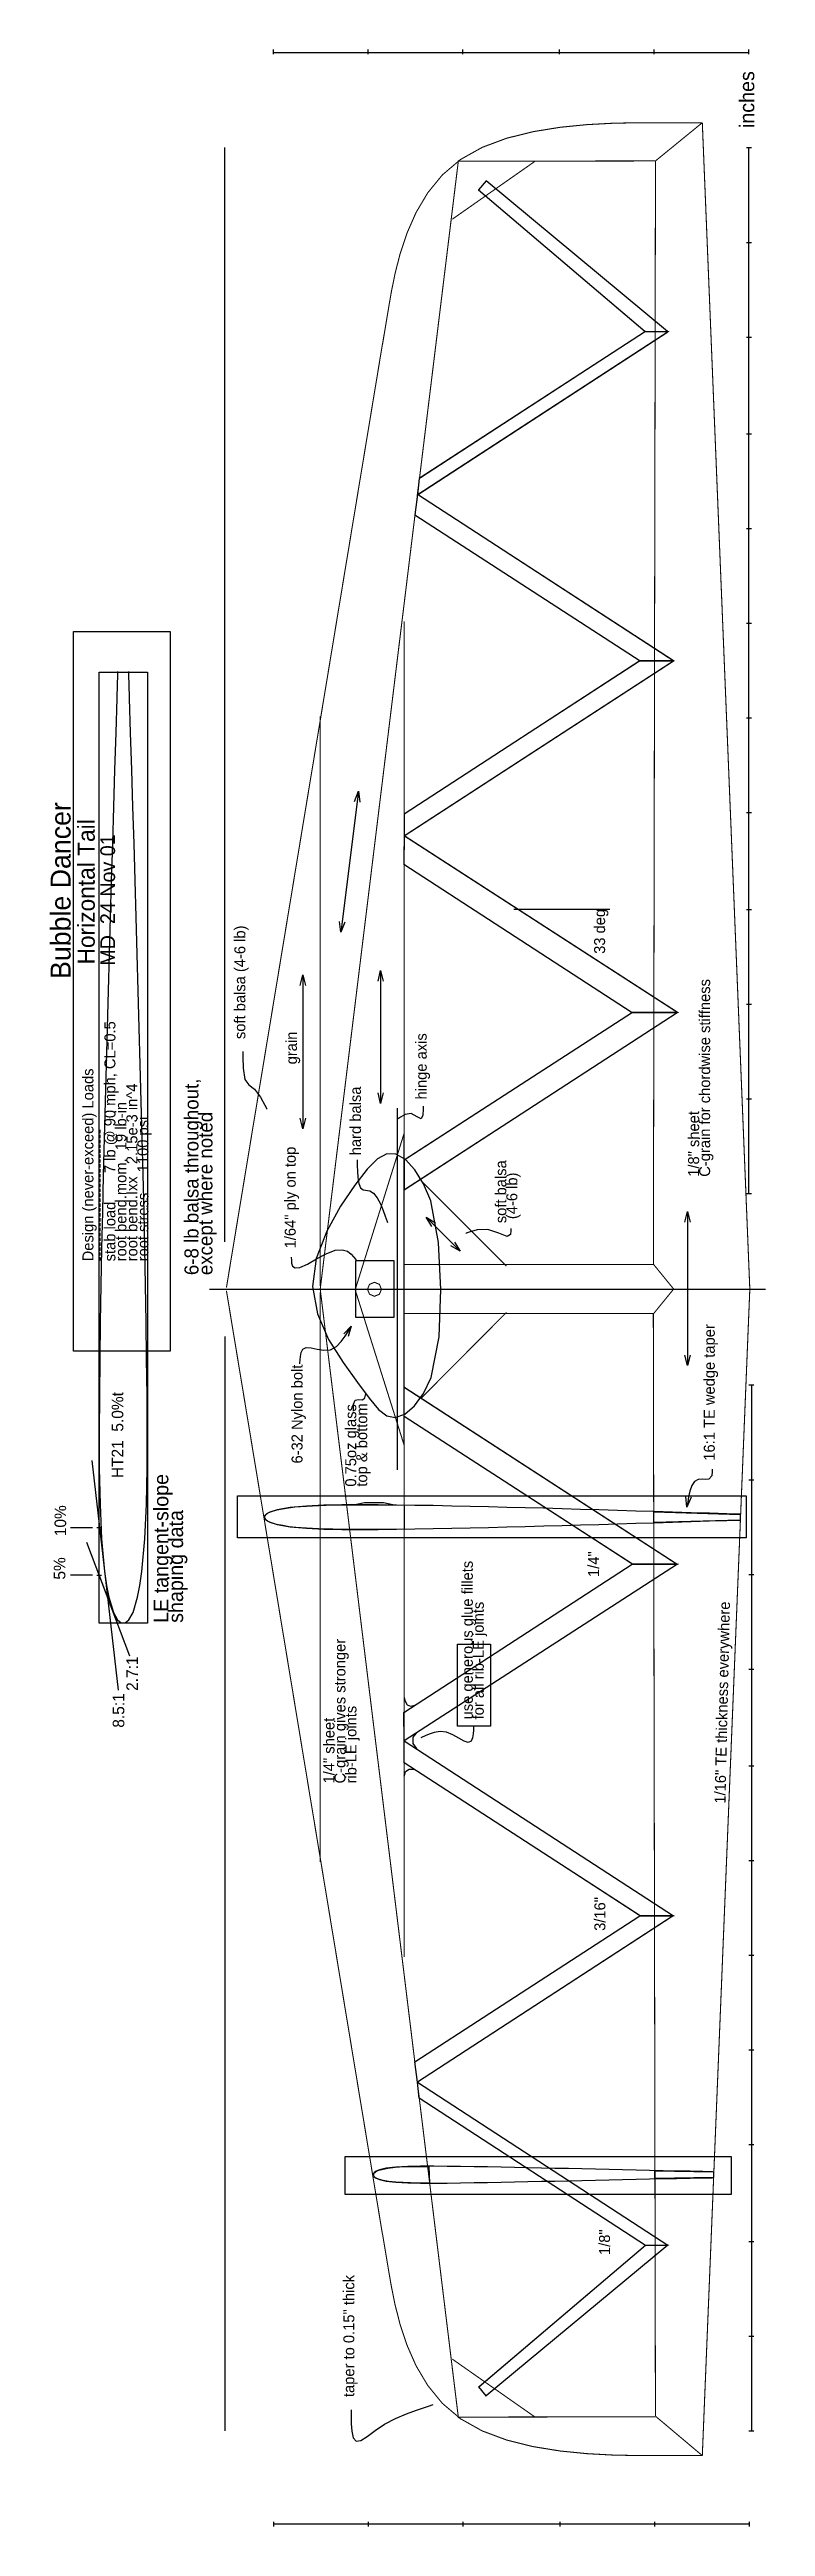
# Model space of a CAD drawing. Extents: x 35 to 243, y 36 to 756.
import ezdxf

# ---------------------------------------------------------------- set-up
doc = ezdxf.new("R2010")
doc.units = 0
doc.layers.get('0').update_dxf_attribs({"linetype": 'CONTINUOUS'})

msp = doc.modelspace()

# ---------------------------------------------------------------- linework, layer by layer
at = {"color": 0}
for points in [[(100.034, 754.351), (100.034, 755.727)], [(127.545, 754.351), (127.545, 755.727)], [(155.056, 754.351), (155.056, 755.727)], [(183.179, 754.351), (183.179, 755.727)], [(210.691, 754.351), (210.691, 755.727)], [(238.202, 754.351), (238.202, 755.727)], [(238.202, 754.734), (100.034, 754.734)], [(85.9724, 409.313), (85.9724, 727.222)], [(237.499, 727.222), (238.905, 727.222)], [(238.202, 423.374), (238.202, 727.222)], [(237.499, 699.711), (238.905, 699.711)], [(237.499, 672.199), (238.905, 672.199)], [(237.499, 644.077), (238.905, 644.077)], [(237.499, 616.565), (238.905, 616.565)], [(237.499, 589.054), (238.905, 589.054)], [(54.7517, 575.008), (54.7476, 574.859), (54.7197, 573.819), (54.6489, 571.217), (54.5371, 567.277), (54.231, 557.167), (53.9023, 546.462), (53.5735, 535.757), (53.2493, 525.052), (52.9387, 514.347), (52.6191, 503.643), (52.3086, 492.938), (51.9934, 482.233), (51.7058, 471.528), (51.4133, 460.828), (51.1348, 450.141), (50.8608, 439.441), (50.5916, 428.741), (50.345, 418.059), (50.1211, 407.382), (49.9111, 396.7), (49.7375, 386.009), (49.5823, 375.35), (49.4727, 364.705), (49.4224, 354.093), (49.4636, 343.558), (49.6646, 333.153), (50.1121, 323.015), (50.9705, 313.565), (51.5698, 309.466), (52.231, 306.055), (53.5415, 301.647), (54.7197, 299.517), (55.843, 298.628), (56.948, 298.641), (58.0713, 299.522), (59.2495, 301.647), (60.5601, 306.059), (61.2209, 309.479), (61.8206, 313.583), (62.679, 323.02), (63.1265, 333.153), (63.3274, 343.563), (63.3687, 354.111), (63.3184, 364.71), (63.2087, 375.355), (63.0535, 386.027), (62.8799, 396.705), (62.6699, 407.382), (62.446, 418.064), (62.1995, 428.759), (61.9302, 439.446), (61.6563, 450.146), (61.3777, 460.846), (61.0852, 471.532), (60.7976, 482.233), (60.4824, 492.938), (60.1719, 503.643), (59.8523, 514.347), (59.5417, 525.052), (59.2175, 535.757), (58.8887, 546.462), (58.5601, 557.167), (58.2539, 567.277), (58.1421, 571.217), (58.0713, 573.819), (58.0432, 574.859), (58.0393, 575.008)], [(237.499, 561.542), (238.905, 561.542)], [(124.736, 540.234), (119.624, 499.253)], [(123.6, 537.296), (124.736, 540.234), (125.116, 537.107)], [(237.499, 534.031), (238.905, 534.031)], [(169.928, 505.984), (197.822, 505.984)], [(237.499, 505.908), (238.905, 505.908)], [(120.76, 502.192), (119.623, 499.253), (119.243, 502.381)], [(107.855, 483.832), (108.62, 486.888), (109.384, 483.832)], [(108.619, 486.888), (108.619, 442.167)], [(130.426, 485.106), (131.19, 488.163), (131.954, 485.106)], [(131.19, 488.163), (131.19, 449.54)], [(237.499, 478.397), (238.905, 478.397)], [(91.1689, 464.641), (91.1689, 464.438), (91.1689, 463.011), (91.2388, 459.75), (91.7292, 456.49), (92.9265, 454.917), (94.5823, 453.688), (96.2954, 451.344), (97.5881, 449), (98.123, 447.975), (98.1995, 447.829)], [(131.954, 452.596), (131.19, 449.54), (130.426, 452.596)], [(135.951, 448.135), (135.951, 343.133)], [(143.593, 448.746), (143.568, 447.854), (143.45, 446.164), (142.931, 445.027), (141.756, 445.667), (140.103, 446.632), (138.31, 446.361), (136.919, 445.536), (136.339, 445.135), (136.257, 445.078)], [(237.499, 450.886), (238.905, 450.886)], [(109.384, 445.224), (108.62, 442.167), (107.855, 445.224)], [(148.637, 395.443), (148.044, 409.093), (145.733, 421.196), (143.669, 426.217), (141.141, 430.294), (138.375, 433.229), (135.594, 434.825), (132.944, 434.913), (130.251, 433.449), (127.262, 430.419), (123.724, 425.807), (119.576, 419.68), (115.534, 412.418), (112.504, 404.482), (111.395, 396.334), (112.802, 388.398), (116.082, 380.951), (120.278, 374.236), (124.437, 368.492), (127.819, 363.933), (130.551, 360.662), (132.977, 358.752), (135.442, 358.277), (138.183, 359.275), (141.02, 361.639), (143.666, 365.227), (145.835, 369.893), (148.172, 381.76), (148.637, 395.443)], [(124.335, 433.156), (124.341, 432.94), (124.386, 431.424), (124.444, 429.862), (124.583, 428.023), (124.866, 426.28), (125.354, 425.005), (126.086, 424.437), (128.048, 424.113), (129.124, 423.502), (130.166, 422.157), (131.117, 420.33), (131.925, 418.408), (132.538, 416.777), (133.117, 415.194), (133.2, 414.968)], [(219.611, 415.04), (220.375, 418.096), (221.139, 415.04)], [(220.375, 418.096), (220.375, 373.375)], [(237.499, 423.374), (238.905, 423.374)], [(144.413, 416.504), (154.252, 406.571)], [(146.021, 413.795), (144.413, 416.504), (147.107, 414.87)], [(169.041, 413.21), (169.054, 412.599), (168.936, 411.47), (167.958, 410.905), (165.545, 411.825), (162.329, 412.917), (159.211, 412.811), (156.954, 412.141), (156.029, 411.806), (155.897, 411.759)], [(105.23, 404.881), (105.255, 403.938), (105.315, 403.111), (105.602, 402.266), (106.333, 401.742), (107.726, 401.875), (109.899, 402.863), (112.579, 404.352), (115.392, 405.851), (117.967, 406.867), (120.006, 407.046), (121.517, 406.578), (122.584, 405.789), (123.291, 405.008), (123.937, 404.228), (124.029, 404.116)], [(152.644, 409.28), (154.252, 406.571), (151.559, 408.205)], [(81.4939, 395.557), (242.986, 395.557)], [(85.9724, 381.802), (85.9724, 63.8923)], [(107.752, 373.892), (107.758, 374.031), (107.803, 375.006), (107.873, 376.004), (108.097, 377.132), (108.608, 378.105), (109.542, 378.636), (110.976, 378.555), (112.768, 378.148), (114.719, 377.823), (116.63, 377.98), (118.331, 378.898), (119.768, 380.338), (120.918, 381.933), (121.756, 383.317), (122.542, 384.666), (122.654, 384.858)], [(120.455, 382.602), (122.654, 384.858), (121.775, 381.833)], [(221.139, 376.432), (220.375, 373.375), (219.611, 376.432)], [(238.202, 367.74), (239.608, 367.74)], [(238.905, 367.74), (238.905, 63.8926)], [(123.265, 360.098), (123.265, 360.786), (123.329, 362.133), (123.775, 363.308), (124.806, 363.499), (125.914, 363.461), (126.564, 364.024), (126.832, 364.76), (126.933, 365.142)], [(47.2427, 345.795), (54.9458, 279.034)], [(227.503, 343.248), (227.503, 342.585), (227.382, 341.312), (226.535, 340.344), (225.654, 340.305), (224.567, 340.382), (223.433, 340.286), (222.408, 339.732), (221.618, 338.537), (221.052, 336.93), (220.667, 335.247), (220.421, 333.822), (220.198, 332.44), (220.167, 332.243)], [(238.202, 340.229), (239.608, 340.229)], [(235.639, 330.186), (235.045, 330.202), (231.774, 330.296), (226.719, 330.454), (221.366, 330.623), (216.014, 330.793), (210.661, 330.96), (205.309, 331.12), (199.957, 331.285), (194.604, 331.445), (189.252, 331.607), (183.899, 331.755), (178.549, 331.906), (173.206, 332.05), (167.856, 332.191), (162.506, 332.33), (157.165, 332.457), (151.826, 332.572), (146.485, 332.68), (141.14, 332.77), (135.811, 332.85), (130.488, 332.906), (125.182, 332.932), (119.915, 332.911), (114.712, 332.808), (109.643, 332.577), (104.918, 332.134), (101.163, 331.485), (98.959, 330.809), (97.8941, 330.202), (97.4492, 329.623), (97.4561, 329.054), (97.8962, 328.475), (98.959, 327.867), (101.165, 327.192), (104.927, 326.542), (109.645, 326.1), (114.712, 325.869), (119.917, 325.766), (125.191, 325.745), (130.49, 325.771), (135.813, 325.827), (141.149, 325.907), (146.488, 325.996), (151.826, 326.105), (157.167, 326.22), (162.515, 326.347), (167.858, 326.486), (173.208, 326.627), (178.558, 326.771), (183.902, 326.921), (189.252, 327.07), (194.604, 327.232), (199.957, 327.392), (205.309, 327.557), (210.661, 327.717), (216.014, 327.884), (221.366, 328.053), (226.719, 328.223), (231.774, 328.381), (235.045, 328.475), (235.639, 328.491)], [(221.407, 335.139), (220.167, 332.243), (219.899, 335.382)], [(47.4553, 326.247), (41.0742, 326.247)], [(50.1187, 326.247), (48.7278, 326.247)], [(49.4895, 326.323), (52.6992, 298.506)], [(45.7754, 322.043), (58.2471, 289.03)], [(47.4553, 312.453), (41.0742, 312.453)], [(50.1187, 312.415), (48.7278, 312.415)], [(49.4131, 312.414), (54.6096, 298.659)], [(238.202, 312.718), (239.608, 312.718)], [(238.202, 285.206), (239.608, 285.206)], [(138.014, 276.991), (138.065, 276.8), (138.345, 275.844), (138.855, 274.813), (139.823, 274.405), (141.097, 274.686), (141.377, 274.775)], [(141.759, 266.827), (141.53, 266.61), (140.587, 265.4), (140.511, 263.566), (141.504, 262.254), (141.759, 262.012)], [(158.19, 268.584), (158.183, 268.438), (158.139, 267.413), (158.073, 266.369), (157.877, 265.216), (157.444, 264.282), (156.661, 263.897), (155.458, 264.273), (153.917, 265.146), (152.155, 266.133), (150.293, 266.852), (148.448, 267.022), (146.733, 266.757), (145.256, 266.272), (144.128, 265.782), (143.058, 265.292), (142.906, 265.222)], [(138.033, 254.122), (138.081, 254.364), (138.451, 255.456), (139.492, 256.15), (140.791, 256.096), (141.071, 256.052)], [(238.202, 257.083), (239.608, 257.083)], [(238.202, 229.572), (239.608, 229.572)], [(238.202, 202.061), (239.608, 202.061)], [(238.202, 174.549), (239.608, 174.549)], [(238.202, 147.038), (239.608, 147.038)], [(227.593, 139.173), (227.158, 139.182), (224.764, 139.226), (221.065, 139.293), (217.143, 139.372), (213.221, 139.458), (209.303, 139.54), (205.381, 139.625), (201.457, 139.708), (197.533, 139.794), (193.609, 139.883), (189.686, 139.972), (185.762, 140.061), (181.838, 140.148), (177.914, 140.23), (173.992, 140.315), (170.076, 140.396), (166.162, 140.475), (162.246, 140.55), (158.327, 140.615), (154.42, 140.678), (150.519, 140.728), (146.636, 140.757), (142.793, 140.761), (139.064, 140.7), (135.622, 140.512), (132.771, 140.163), (130.881, 139.722), (129.854, 139.297), (129.315, 138.899), (129.072, 138.508), (129.072, 138.104), (129.315, 137.713), (129.854, 137.315), (130.881, 136.89), (132.771, 136.449), (135.622, 136.099), (139.064, 135.912), (142.793, 135.851), (146.636, 135.854), (150.519, 135.884), (154.42, 135.933), (158.327, 135.999), (162.246, 136.068), (166.162, 136.139), (170.076, 136.216), (173.992, 136.296), (177.914, 136.382), (181.838, 136.464), (185.762, 136.551), (189.686, 136.64), (193.609, 136.729), (197.533, 136.817), (201.457, 136.904), (205.381, 136.987), (209.303, 137.074), (213.221, 137.161), (217.143, 137.241), (221.065, 137.32), (224.764, 137.392), (227.158, 137.432), (227.593, 137.438)], [(238.202, 118.915), (239.608, 118.915)], [(238.202, 91.4041), (239.608, 91.4041)], [(122.654, 69.9678), (122.654, 67.8279), (122.677, 65.9136), (122.833, 63.7458), (123.256, 61.8745), (124.081, 60.8481), (125.413, 61.0554), (127.252, 62.2366), (129.569, 63.9722), (132.334, 65.8411), (135.467, 67.4929), (138.677, 68.8533), (141.619, 69.9177), (143.95, 70.6809), (145.423, 71.1523), (146.179, 71.3943), (146.497, 71.4961)], [(238.202, 63.8926), (239.608, 63.8926)], [(238.202, 36.7629), (100.034, 36.7629)], [(100.172, 36.1045), (100.172, 37.4802)], [(127.683, 36.1045), (127.683, 37.4802)], [(155.195, 36.1045), (155.195, 37.4802)], [(183.317, 36.1045), (183.317, 37.4802)], [(210.829, 36.1045), (210.829, 37.4802)], [(238.34, 36.1045), (238.34, 37.4802)]]:
    msp.add_lwpolyline(points, dxfattribs=at)
at = {"color": 0, "const_width": 0.3057}
for points in [[(131.762, 670.254), (131.856, 670.818), (131.985, 671.592), (132.198, 672.867), (132.516, 674.769), (132.959, 677.424), (133.55, 680.957), (134.324, 685.43), (135.384, 690.656), (136.848, 696.384), (138.836, 702.363), (141.464, 708.342), (144.852, 714.069), (149.118, 719.295), (154.381, 723.769), (160.688, 727.302), (167.811, 729.957), (175.449, 731.859), (183.303, 733.134), (191.073, 733.907), (198.46, 734.305), (205.164, 734.451), (210.885, 734.472), (215.4, 734.472), (224.537, 734.472), (224.564, 734.472)], [(211.076, 723.398), (224.64, 734.472)], [(224.641, 734.47), (238.435, 395.753)], [(153.794, 723.586), (113.638, 395.598)], [(151.992, 706.42), (176.055, 723.279)], [(211.038, 723.36), (153.985, 723.283)], [(210.425, 402.653), (211.038, 723.36)], [(131.761, 670.405), (86.3948, 396.06)], [(138.007, 589.633), (138.007, 395.599)], [(113.638, 562.045), (113.638, 396.518)], [(142.982, 427.042), (167.742, 402.282)], [(131.433, 395.54), (130.838, 396.978), (129.4, 397.573), (127.962, 396.978), (127.366, 395.54), (127.962, 394.102), (129.4, 393.506), (130.838, 394.102), (131.433, 395.54)], [(137.785, 402.703), (210.537, 402.703), (216.269, 395.672)], [(131.761, 120.756), (86.3948, 395.102)], [(153.794, 67.5732), (113.638, 395.562)], [(113.638, 229.115), (113.638, 394.642)], [(137.785, 388.527), (210.537, 388.527), (216.269, 395.557)], [(138.007, 201.527), (138.007, 395.562)], [(142.829, 363.766), (167.742, 388.832)], [(210.412, 388.512), (211.025, 68.1863)], [(224.641, 56.6912), (238.435, 395.408)], [(131.762, 120.91), (131.856, 120.345), (131.985, 119.572), (132.198, 118.297), (132.516, 116.394), (132.959, 113.74), (133.55, 110.207), (134.324, 105.733), (135.384, 100.507), (136.849, 94.7793), (138.837, 88.8005), (141.467, 82.8218), (144.857, 77.094), (149.125, 71.8679), (154.391, 67.3943), (160.702, 63.8616), (167.83, 61.2068), (175.473, 59.3044), (183.332, 58.0293), (191.108, 57.2559), (198.5, 56.8586), (205.208, 56.7124), (210.933, 56.6914), (215.451, 56.6914), (224.594, 56.6914), (224.621, 56.6914)], [(151.992, 84.7388), (176.055, 67.8796)], [(211, 67.9563), (153.985, 67.8796)], [(211.077, 68.1096), (224.641, 56.6914)]]:
    msp.add_lwpolyline(points, dxfattribs=at)
for points in [[(159.665, 714.938), (208.077, 673.804), (214.573, 673.804), (161.805, 717.594), (159.665, 714.938)], [(141.853, 626.397), (214.624, 673.759), (208.109, 673.797), (142.426, 631.059), (141.853, 626.397)], [(141.15, 620.519), (206.547, 578.105), (216.233, 578.105), (141.895, 626.46), (141.15, 620.519)], [(138, 527.287), (216.235, 578.126), (206.53, 578.107), (138.019, 533.611), (138, 527.287)], [(137.961, 519.015), (204.294, 475.952), (217.4, 475.952), (138, 527.268), (137.961, 519.015)], [(138.038, 424.482), (217.324, 475.913), (204.333, 475.951), (138.038, 433.042), (138.038, 424.482)], [(137.893, 350.655), (123.792, 395.408), (137.893, 440.469), (137.893, 350.655)], [(138.053, 367.129), (217.339, 315.698), (204.347, 315.66), (138.053, 358.57), (138.053, 367.129)], [(137.976, 272.597), (204.309, 315.66), (217.415, 315.66), (138.014, 264.343), (137.976, 272.597)], [(138.014, 264.324), (216.25, 213.486), (206.544, 213.505), (138.033, 258), (138.014, 264.324)], [(141.109, 171.091), (206.506, 213.504), (216.192, 213.504), (141.854, 165.149), (141.109, 171.091)], [(141.854, 165.169), (214.626, 117.807), (208.111, 117.769), (142.428, 160.507), (141.854, 165.169)], [(159.679, 76.6736), (208.092, 117.807), (214.588, 117.807), (161.819, 74.0178), (159.679, 76.6736)]]:
    msp.add_lwpolyline(points, close=True, dxfattribs=at)
at = {"color": 7}
for points in [[(159.665, 714.938), (208.077, 673.804), (214.573, 673.804), (161.805, 717.594), (159.665, 714.938)], [(141.853, 626.397), (214.624, 673.759), (208.109, 673.797), (142.426, 631.059), (141.853, 626.397)], [(141.15, 620.519), (206.547, 578.105), (216.233, 578.105), (141.895, 626.46), (141.15, 620.519)], [(41.9541, 377.598), (41.9541, 586.685), (70.0769, 586.685), (70.0769, 377.598), (41.9541, 377.598)], [(138, 527.287), (216.235, 578.126), (206.53, 578.107), (138.019, 533.611), (138, 527.287)], [(137.961, 519.015), (204.294, 475.952), (217.4, 475.952), (138, 527.268), (137.961, 519.015)], [(138.038, 424.482), (217.324, 475.913), (204.333, 475.951), (138.038, 433.042), (138.038, 424.482)], [(138.053, 367.129), (217.339, 315.698), (204.347, 315.66), (138.053, 358.57), (138.053, 367.129)], [(89.6138, 323.297), (89.6138, 335.558), (237.362, 335.558), (237.362, 323.297), (89.6138, 323.297)], [(137.976, 272.597), (204.309, 315.66), (217.415, 315.66), (138.014, 264.343), (137.976, 272.597)], [(153.551, 268.584), (153.551, 292.428), (163.088, 292.428), (163.088, 268.584), (153.551, 268.584)], [(138.014, 264.324), (216.25, 213.486), (206.544, 213.505), (138.033, 258), (138.014, 264.324)], [(141.109, 171.091), (206.506, 213.504), (216.192, 213.504), (141.854, 165.149), (141.109, 171.091)], [(141.854, 165.169), (214.626, 117.807), (208.111, 117.769), (142.428, 160.507), (141.854, 165.169)], [(120.842, 132.565), (120.842, 143.6), (233.032, 143.6), (233.032, 132.565), (120.842, 132.565)], [(159.679, 76.6736), (208.092, 117.807), (214.588, 117.807), (161.819, 74.0178), (159.679, 76.6736)]]:
    msp.add_lwpolyline(points, close=True, dxfattribs=at)
at = {"color": 0}
for points in [[(63.4744, 298.506), (49.4131, 298.506), (49.4131, 574.842), (63.4744, 574.842), (63.4744, 298.506)], [(123.979, 387.304), (123.979, 403.887), (135.06, 403.887), (135.06, 387.304), (123.979, 387.304)], [(138.026, 325.864), (130.382, 325.788), (123.638, 325.768), (117.316, 325.826), (113.178, 325.941), (109.691, 326.094), (106.55, 326.324), (104.595, 326.554), (102.756, 326.899), (100.955, 327.243), (99.1545, 327.78), (98.3306, 328.201), (97.8325, 328.546), (97.5068, 328.987), (97.3918, 329.351), (97.4878, 329.677), (97.7942, 330.098), (98.3306, 330.462), (99.1545, 330.884), (101.032, 331.42), (102.718, 331.765), (104.404, 332.033), (106.281, 332.301), (109.691, 332.57), (113.217, 332.761), (117.508, 332.876), (123.772, 332.934), (130.42, 332.876), (138.007, 332.799), (138.026, 325.864)], [(134.748, 332.95), (131.977, 333.5), (126.456, 333.5), (123.686, 332.95), (134.748, 332.95)], [(235.676, 330.156), (235.676, 328.508), (210.54, 327.741), (210.521, 330.922), (235.676, 330.156)], [(145.353, 135.859), (143.792, 135.859), (141.785, 135.859), (139.852, 135.933), (137.659, 136.008), (135.615, 136.156), (133.496, 136.342), (131.898, 136.639), (130.597, 136.974), (129.668, 137.42), (129.222, 137.829), (129.073, 138.163), (129.073, 138.461), (129.222, 138.758), (129.557, 139.055), (130.077, 139.39), (130.635, 139.65), (131.898, 139.947), (133.236, 140.208), (135.429, 140.468), (137.957, 140.653), (141.153, 140.728), (145.204, 140.728), (145.353, 135.859)], [(227.863, 139.167), (227.9, 137.457), (210.803, 137.16), (210.803, 139.464), (227.863, 139.167)]]:
    msp.add_lwpolyline(points, close=True, dxfattribs=at)
at = {"color": 7}
for points in [[(120.455, 382.602), (122.654, 384.858), (121.775, 381.833)], [(221.407, 335.139), (220.167, 332.243), (219.899, 335.382)]]:
    msp.add_lwpolyline(points, dxfattribs=at)
at = {"color": 254}
for points in [[(138.026, 325.864), (130.382, 325.788), (123.638, 325.768), (117.316, 325.826), (113.178, 325.941), (109.691, 326.094), (106.55, 326.324), (104.595, 326.554), (102.756, 326.899), (100.955, 327.243), (99.1545, 327.78), (98.3306, 328.201), (97.8325, 328.546), (97.5068, 328.987), (97.3918, 329.351), (97.4878, 329.677), (97.7942, 330.098), (98.3306, 330.462), (99.1545, 330.884), (101.032, 331.42), (102.718, 331.765), (104.404, 332.033), (106.281, 332.301), (109.691, 332.57), (113.217, 332.761), (117.508, 332.876), (123.772, 332.934), (130.42, 332.876), (138.007, 332.799), (138.026, 325.864)], [(235.676, 330.156), (235.676, 328.508), (210.54, 327.741), (210.521, 330.922), (235.676, 330.156)], [(145.353, 135.859), (143.792, 135.859), (141.785, 135.859), (139.852, 135.933), (137.659, 136.008), (135.615, 136.156), (133.496, 136.342), (131.898, 136.639), (130.597, 136.974), (129.668, 137.42), (129.222, 137.829), (129.073, 138.163), (129.073, 138.461), (129.222, 138.758), (129.557, 139.055), (130.077, 139.39), (130.635, 139.65), (131.898, 139.947), (133.236, 140.208), (135.429, 140.468), (137.957, 140.653), (141.153, 140.728), (145.204, 140.728), (145.353, 135.859)], [(227.863, 139.167), (227.9, 137.457), (210.803, 137.16), (210.803, 139.464), (227.863, 139.167)]]:
    msp.add_lwpolyline(points, close=True, dxfattribs=at)
at = {"color": 8}
msp.add_lwpolyline([(134.748, 332.95), (131.977, 333.5), (126.456, 333.5), (123.686, 332.95), (134.748, 332.95)], close=True, dxfattribs=at)

# ---------------------------------------------------------------- texts
at = {"color": 0}
for s, height, rotation, p in [('inches', 4.27955, 90, (239.737, 732.908)), ('Bubble Dancer', 5.80796, 90, (41.1206, 485.691)), ('Horizontal Tail', 4.93676, 90, (48.1343, 489.909)), ('MD  24 Nov 01', 4.27955, 90, (54.0354, 489.555)), ('33 deg', 3.19438, 90, (196.4, 492.989)), ('soft balsa (4-6 lb)', 3.19438, 90, (91.8901, 468.229)), ('C-grain for chordwise stiffness', 3.19438, 90, (226.913, 428.229)), ('stab load       7 lb @ 90 mph, CL=0.5', 3.19438, 90, (54.1392, 403.657)), ('grain', 3.19438, 90, (106.869, 460.893)), ('hinge axis', 3.19438, 90, (144.577, 450.687)), ('Design (never-exceed) Loads', 3.19438, 90, (47.7502, 403.657)), ('root bend.Ixx   2.15e-3 in^4', 3.19438, 90, (60.5278, 403.657)), ('6-8 lb balsa throughout,', 4.06557, 90, (78.2698, 399.649)), ('hard balsa', 3.19438, 90, (125.471, 434.486)), ('root bend.mom.  19 lb-in', 3.19438, 90, (57.3335, 403.657)), ('except where noted', 4.06557, 90, (82.3354, 399.649)), ('1/8" sheet', 3.19438, 90, (223.719, 428.229)), ('---------------------------', 3.19438, 90, (50.9446, 403.657)), ('root stress     1100 psi     ', 3.19438, 90, (63.7222, 403.657)), ('1/64" ply on top', 3.19438, 90, (106.52, 407.432)), ('soft balsa', 3.19438, 90, (167.699, 414.735)), (' (4-6 lb)', 3.19438, 90, (170.894, 414.735)), ('16:1 TE wedge taper', 3.19438, 90, (228.261, 345.739)), ('6-32 Nylon bolt', 3.19438, 90, (108.506, 344.92)), ('HT21  5.0%t', 3.3625, 90, (56.4321, 340.688)), ('0.75oz glass', 3.19438, 90, (124.096, 338.196)), ('top & bottom', 3.19438, 90, (127.291, 338.196)), ('LE tangent-slope', 4.27955, 90, (69.5208, 298.626)), ('10%', 3.3625, 90, (39.8245, 323.802)), ('shaping data', 4.27955, 90, (73.8003, 298.626)), ('5%', 3.3625, 90, (39.5952, 311.192)), ('1/4"', 3.19438, 90, (194.636, 311.961)), ('use generous glue fillets', 3.19438, 90, (157.964, 270.579)), ('for all rib-LE joints', 3.19438, 90, (161.158, 270.579)), ('1/16" TE thickness everywhere', 3.19437, 88.7069, (231.363, 246.077)), ('2.7:1', 3.3625, 90, (60.6902, 278.866)), ('C-grain gives stronger', 3.19438, 90, (120.969, 251.965)), ('8.5:1', 3.3625, 90, (56.7166, 268.167)), ('rib-LE joints', 3.19438, 90, (124.163, 251.965)), ('1/4" sheet', 3.19438, 90, (117.774, 251.965)), ('3/16"', 3.19438, 90, (196.48, 209.137)), ('1/8"', 3.19438, 90, (197.833, 114.969)), ('taper to 0.15" thick', 3.19438, 90, (123.553, 73.7019))]:
    msp.add_text(s, height=height, rotation=rotation, dxfattribs=at).set_placement(p)

doc.saveas('drawing.dxf')
